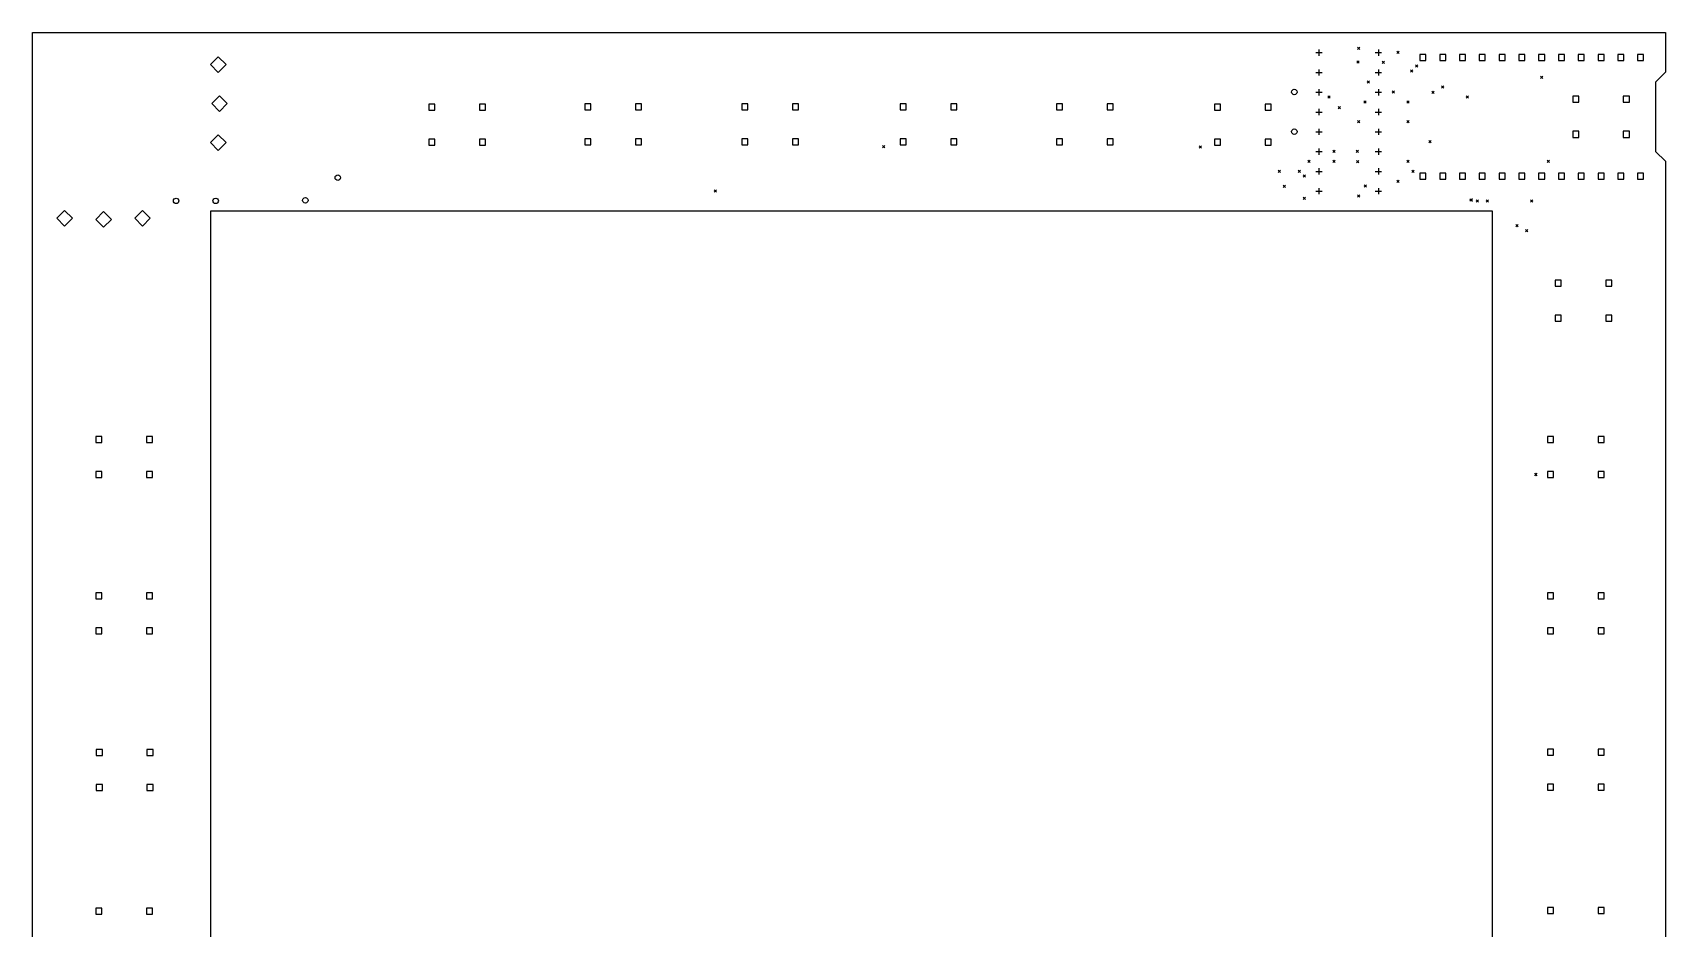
# Model space of a CAD drawing. Extents: x 2.21 to 10.54, y -10.59 to -1.61.
# Drawn here: x 2.29 to 10.54, y -6.13 to -1.61 of the extents above; entities that cross this region are included whole.
import ezdxf

# ---------------------------------------------------------------- set-up
doc = ezdxf.new("R2010")
doc.units = 0
doc.header["$MEASUREMENT"] = 0
doc.layers.add('BLACK', color=7, linetype='CONTINUOUS')

msp = doc.modelspace()

# ---------------------------------------------------------------- linework, layer by layer
at = {"layer": 'BLACK', "linetype": 'CONTINUOUS'}
for p, q in [((2.2884, -9.8553), (2.2884, -1.6053)), ((2.2884, -1.6053), (10.5384, -1.6053)), ((10.5384, -1.6053), (10.5384, -1.8053)), ((3.2266, -1.7275), (3.1872, -1.7668)), ((3.2659, -1.7668), (3.2266, -1.7275)), ((8.7724, -1.7063), (8.8039, -1.7063)), ((8.7882, -1.6906), (8.7882, -1.722)), ((8.9825, -1.6781), (8.9943, -1.69)), ((8.9943, -1.6781), (8.9825, -1.69)), ((9.0724, -1.7063), (9.1039, -1.7063)), ((9.0882, -1.6906), (9.0882, -1.722)), ((9.182, -1.6994), (9.1938, -1.7112)), ((9.1938, -1.6994), (9.182, -1.7112)), ((9.3287, -1.715), (9.2981, -1.715)), ((9.2981, -1.715), (9.2981, -1.7456)), ((9.3287, -1.7456), (9.3287, -1.715)), ((9.4287, -1.715), (9.3981, -1.715)), ((9.3981, -1.715), (9.3981, -1.7456)), ((9.4287, -1.7456), (9.4287, -1.715)), ((9.5287, -1.715), (9.4981, -1.715)), ((9.4981, -1.715), (9.4981, -1.7456)), ((9.5287, -1.7456), (9.5287, -1.715)), ((9.6287, -1.715), (9.5981, -1.715)), ((9.5981, -1.715), (9.5981, -1.7456)), ((9.6287, -1.7456), (9.6287, -1.715)), ((9.7287, -1.715), (9.6981, -1.715)), ((9.6981, -1.715), (9.6981, -1.7456)), ((9.7287, -1.7456), (9.7287, -1.715)), ((9.8287, -1.715), (9.7981, -1.715)), ((9.7981, -1.715), (9.7981, -1.7456)), ((9.8287, -1.7456), (9.8287, -1.715)), ((9.9287, -1.715), (9.8981, -1.715)), ((9.8981, -1.715), (9.8981, -1.7456)), ((9.9287, -1.7456), (9.9287, -1.715)), ((10.0287, -1.715), (9.9981, -1.715)), ((9.9981, -1.715), (9.9981, -1.7456)), ((10.0287, -1.7456), (10.0287, -1.715)), ((10.1287, -1.715), (10.0981, -1.715)), ((10.0981, -1.715), (10.0981, -1.7456)), ((10.1287, -1.7456), (10.1287, -1.715)), ((10.2287, -1.715), (10.1981, -1.715)), ((10.1981, -1.715), (10.1981, -1.7456)), ((10.2287, -1.7456), (10.2287, -1.715)), ((10.3287, -1.715), (10.2981, -1.715)), ((10.2981, -1.715), (10.2981, -1.7456)), ((10.3287, -1.7456), (10.3287, -1.715)), ((10.4287, -1.715), (10.3981, -1.715)), ((10.3981, -1.715), (10.3981, -1.7456)), ((10.4287, -1.7456), (10.4287, -1.715)), ((3.1872, -1.7668), (3.2266, -1.8062)), ((3.2266, -1.8062), (3.2659, -1.7668)), ((8.7724, -1.8063), (8.8039, -1.8063)), ((8.7882, -1.7906), (8.7882, -1.822)), ((8.98, -1.747), (8.9918, -1.7588)), ((8.9918, -1.747), (8.98, -1.7588)), ((9.0724, -1.8063), (9.1039, -1.8063)), ((9.0882, -1.7906), (9.0882, -1.822)), ((9.1075, -1.7494), (9.1193, -1.7612)), ((9.1193, -1.7494), (9.1075, -1.7612)), ((9.2505, -1.7925), (9.2624, -1.8043)), ((9.2624, -1.7925), (9.2505, -1.8043)), ((9.2755, -1.7675), (9.2874, -1.7793)), ((9.2874, -1.7675), (9.2755, -1.7793)), ((9.2981, -1.7456), (9.3287, -1.7456)), ((9.3981, -1.7456), (9.4287, -1.7456)), ((9.4981, -1.7456), (9.5287, -1.7456)), ((9.5981, -1.7456), (9.6287, -1.7456)), ((9.6981, -1.7456), (9.7287, -1.7456)), ((9.7981, -1.7456), (9.8287, -1.7456)), ((9.8981, -1.7456), (9.9287, -1.7456)), ((9.9981, -1.7456), (10.0287, -1.7456)), ((10.0981, -1.7456), (10.1287, -1.7456)), ((10.1981, -1.7456), (10.2287, -1.7456)), ((10.2981, -1.7456), (10.3287, -1.7456)), ((10.3981, -1.7456), (10.4287, -1.7456)), ((10.5384, -1.8053), (10.4884, -1.8553)), ((8.7882, -1.8906), (8.7882, -1.922)), ((9.0325, -1.8494), (9.0443, -1.8612)), ((9.0443, -1.8494), (9.0325, -1.8612)), ((9.0882, -1.8906), (9.0882, -1.922)), ((9.4075, -1.8744), (9.4193, -1.8862)), ((9.4193, -1.8744), (9.4075, -1.8862)), ((9.9075, -1.8244), (9.9193, -1.8362)), ((9.9193, -1.8244), (9.9075, -1.8362)), ((10.4884, -1.8553), (10.4884, -2.2053)), ((3.2325, -1.9243), (3.1931, -1.9637)), ((3.1931, -1.9637), (3.2325, -2.0031)), ((3.2718, -1.9637), (3.2325, -1.9243)), ((3.2325, -2.0031), (3.2718, -1.9637)), ((4.3207, -1.9664), (4.2901, -1.9664)), ((4.2901, -1.9664), (4.2901, -1.997)), ((4.3207, -1.997), (4.3207, -1.9664)), ((4.5767, -1.9664), (4.546, -1.9664)), ((4.546, -1.9664), (4.546, -1.997)), ((4.5767, -1.997), (4.5767, -1.9664)), ((5.1087, -1.965), (5.0781, -1.965)), ((5.0781, -1.965), (5.0781, -1.9956)), ((5.1087, -1.9956), (5.1087, -1.965)), ((5.3646, -1.965), (5.334, -1.965)), ((5.334, -1.965), (5.334, -1.9956)), ((5.3646, -1.9956), (5.3646, -1.965)), ((5.9028, -1.965), (5.8722, -1.965)), ((5.8722, -1.965), (5.8722, -1.9956)), ((5.9028, -1.9956), (5.9028, -1.965)), ((6.1587, -1.965), (6.1281, -1.965)), ((6.1281, -1.965), (6.1281, -1.9956)), ((6.1587, -1.9956), (6.1587, -1.965)), ((6.7028, -1.965), (6.6722, -1.965)), ((6.6722, -1.965), (6.6722, -1.9956)), ((6.7028, -1.9956), (6.7028, -1.965)), ((6.9587, -1.965), (6.9281, -1.965)), ((6.9281, -1.965), (6.9281, -1.9956)), ((6.9587, -1.9956), (6.9587, -1.965)), ((7.4928, -1.965), (7.4622, -1.965)), ((7.4622, -1.965), (7.4622, -1.9956)), ((7.4928, -1.9956), (7.4928, -1.965)), ((7.7487, -1.965), (7.7181, -1.965)), ((7.7181, -1.965), (7.7181, -1.9956)), ((7.7487, -1.9956), (7.7487, -1.965)), ((8.2907, -1.9664), (8.2601, -1.9664)), ((8.2601, -1.9664), (8.2601, -1.997)), ((8.2907, -1.997), (8.2907, -1.9664)), ((8.5467, -1.9664), (8.516, -1.9664)), ((8.516, -1.9664), (8.516, -1.997)), ((8.5467, -1.997), (8.5467, -1.9664)), ((8.7724, -1.9063), (8.8039, -1.9063)), ((8.8325, -1.9244), (8.8443, -1.9362)), ((8.8443, -1.9244), (8.8325, -1.9362)), ((8.8858, -1.9777), (8.8976, -1.9895)), ((8.8976, -1.9777), (8.8858, -1.9895)), ((9.0154, -1.9494), (9.0272, -1.9612)), ((9.0272, -1.9494), (9.0154, -1.9612)), ((9.0724, -1.9063), (9.1039, -1.9063)), ((9.1575, -1.8994), (9.1693, -1.9112)), ((9.1693, -1.8994), (9.1575, -1.9112)), ((9.2325, -1.9494), (9.2443, -1.9612)), ((9.2443, -1.9494), (9.2325, -1.9612)), ((9.3589, -1.9009), (9.3708, -1.9127)), ((9.3708, -1.9009), (9.3589, -1.9127)), ((9.5325, -1.9244), (9.5443, -1.9362)), ((9.5443, -1.9244), (9.5325, -1.9362)), ((10.1007, -1.9264), (10.0701, -1.9264)), ((10.0701, -1.9264), (10.0701, -1.957)), ((10.0701, -1.957), (10.1007, -1.957)), ((10.1007, -1.957), (10.1007, -1.9264)), ((10.3567, -1.9264), (10.326, -1.9264)), ((10.326, -1.9264), (10.326, -1.957)), ((10.326, -1.957), (10.3567, -1.957)), ((10.3567, -1.957), (10.3567, -1.9264)), ((4.2901, -1.997), (4.3207, -1.997)), ((4.546, -1.997), (4.5767, -1.997)), ((5.0781, -1.9956), (5.1087, -1.9956)), ((5.334, -1.9956), (5.3646, -1.9956)), ((5.8722, -1.9956), (5.9028, -1.9956)), ((6.1281, -1.9956), (6.1587, -1.9956)), ((6.6722, -1.9956), (6.7028, -1.9956)), ((6.9281, -1.9956), (6.9587, -1.9956)), ((7.4622, -1.9956), (7.4928, -1.9956)), ((7.7181, -1.9956), (7.7487, -1.9956)), ((8.2601, -1.997), (8.2907, -1.997)), ((8.516, -1.997), (8.5467, -1.997)), ((8.7724, -2.0063), (8.8039, -2.0063)), ((8.7882, -1.9906), (8.7882, -2.022)), ((8.9825, -2.0494), (8.9943, -2.0612)), ((8.9943, -2.0494), (8.9825, -2.0612)), ((9.0724, -2.0063), (9.1039, -2.0063)), ((9.0882, -1.9906), (9.0882, -2.022)), ((9.2325, -2.0494), (9.2443, -2.0612)), ((9.2443, -2.0494), (9.2325, -2.0612)), ((3.2266, -2.1212), (3.1872, -2.1605)), ((3.2659, -2.1605), (3.2266, -2.1212)), ((4.3207, -2.1436), (4.2901, -2.1436)), ((4.2901, -2.1436), (4.2901, -2.1742)), ((4.3207, -2.1742), (4.3207, -2.1436)), ((4.5767, -2.1436), (4.546, -2.1436)), ((4.546, -2.1436), (4.546, -2.1742)), ((4.5767, -2.1742), (4.5767, -2.1436)), ((5.1087, -2.1422), (5.0781, -2.1422)), ((5.0781, -2.1422), (5.0781, -2.1728)), ((5.1087, -2.1728), (5.1087, -2.1422)), ((5.3646, -2.1422), (5.334, -2.1422)), ((5.334, -2.1422), (5.334, -2.1728)), ((5.3646, -2.1728), (5.3646, -2.1422)), ((5.9028, -2.1422), (5.8722, -2.1422)), ((5.8722, -2.1422), (5.8722, -2.1728)), ((5.9028, -2.1728), (5.9028, -2.1422)), ((6.1587, -2.1422), (6.1281, -2.1422)), ((6.1281, -2.1422), (6.1281, -2.1728)), ((6.1587, -2.1728), (6.1587, -2.1422)), ((6.7028, -2.1422), (6.6722, -2.1422)), ((6.6722, -2.1422), (6.6722, -2.1728)), ((6.7028, -2.1728), (6.7028, -2.1422)), ((6.9587, -2.1422), (6.9281, -2.1422)), ((6.9281, -2.1422), (6.9281, -2.1728)), ((6.9587, -2.1728), (6.9587, -2.1422)), ((7.4928, -2.1422), (7.4622, -2.1422)), ((7.4622, -2.1422), (7.4622, -2.1728)), ((7.4928, -2.1728), (7.4928, -2.1422)), ((7.7487, -2.1422), (7.7181, -2.1422)), ((7.7181, -2.1422), (7.7181, -2.1728)), ((7.7487, -2.1728), (7.7487, -2.1422)), ((8.2907, -2.1436), (8.2601, -2.1436)), ((8.2601, -2.1436), (8.2601, -2.1742)), ((8.2907, -2.1742), (8.2907, -2.1436)), ((8.5467, -2.1436), (8.516, -2.1436)), ((8.516, -2.1436), (8.516, -2.1742)), ((8.5467, -2.1742), (8.5467, -2.1436)), ((8.7724, -2.1063), (8.8039, -2.1063)), ((8.7882, -2.0906), (8.7882, -2.122)), ((9.0724, -2.1063), (9.1039, -2.1063)), ((9.0882, -2.0906), (9.0882, -2.122)), ((10.1007, -2.1036), (10.0701, -2.1036)), ((10.0701, -2.1036), (10.0701, -2.1342)), ((10.0701, -2.1342), (10.1007, -2.1342)), ((10.1007, -2.1342), (10.1007, -2.1036)), ((10.3567, -2.1036), (10.326, -2.1036)), ((10.326, -2.1036), (10.326, -2.1342)), ((10.326, -2.1342), (10.3567, -2.1342)), ((10.3567, -2.1342), (10.3567, -2.1036)), ((3.1872, -2.1605), (3.2266, -2.1999)), ((3.2266, -2.1999), (3.2659, -2.1605)), ((4.2901, -2.1742), (4.3207, -2.1742)), ((4.546, -2.1742), (4.5767, -2.1742)), ((5.0781, -2.1728), (5.1087, -2.1728)), ((5.334, -2.1728), (5.3646, -2.1728)), ((5.8722, -2.1728), (5.9028, -2.1728)), ((6.1281, -2.1728), (6.1587, -2.1728)), ((6.5825, -2.1752), (6.5943, -2.187)), ((6.5943, -2.1752), (6.5825, -2.187)), ((6.6722, -2.1728), (6.7028, -2.1728)), ((6.9281, -2.1728), (6.9587, -2.1728)), ((7.4622, -2.1728), (7.4928, -2.1728)), ((7.7181, -2.1728), (7.7487, -2.1728)), ((8.1825, -2.1766), (8.1943, -2.1884)), ((8.1943, -2.1766), (8.1825, -2.1884)), ((8.2601, -2.1742), (8.2907, -2.1742)), ((8.516, -2.1742), (8.5467, -2.1742)), ((8.7724, -2.2063), (8.8039, -2.2063)), ((8.7882, -2.1906), (8.7882, -2.222)), ((8.8575, -2.1994), (8.8693, -2.2112)), ((8.8693, -2.1994), (8.8575, -2.2112)), ((8.976, -2.1994), (8.9878, -2.2112)), ((8.9878, -2.1994), (8.976, -2.2112)), ((9.0724, -2.2063), (9.1039, -2.2063)), ((9.0882, -2.1906), (9.0882, -2.222)), ((9.3441, -2.1494), (9.3559, -2.1612)), ((9.3559, -2.1494), (9.3441, -2.1612)), ((10.4884, -2.2053), (10.5384, -2.2553)), ((8.5825, -2.2994), (8.5943, -2.3112)), ((8.5943, -2.2994), (8.5825, -2.3112)), ((8.6825, -2.2994), (8.6943, -2.3112)), ((8.6943, -2.2994), (8.6825, -2.3112)), ((8.7325, -2.2494), (8.7443, -2.2612)), ((8.7443, -2.2494), (8.7325, -2.2612)), ((8.7724, -2.3063), (8.8039, -2.3063)), ((8.7882, -2.2906), (8.7882, -2.322)), ((8.8575, -2.2494), (8.8693, -2.2612)), ((8.8693, -2.2494), (8.8575, -2.2612)), ((8.9785, -2.2506), (8.9903, -2.2624)), ((8.9903, -2.2506), (8.9785, -2.2624)), ((9.0724, -2.3063), (9.1039, -2.3063)), ((9.0882, -2.2906), (9.0882, -2.322)), ((9.2325, -2.2494), (9.2443, -2.2612)), ((9.2443, -2.2494), (9.2325, -2.2612)), ((9.2575, -2.2994), (9.2693, -2.3112)), ((9.2693, -2.2994), (9.2575, -2.3112)), ((9.9406, -2.2494), (9.9524, -2.2612)), ((9.9524, -2.2494), (9.9406, -2.2612)), ((10.5384, -2.2553), (10.5384, -9.8553)), ((8.6075, -2.3758), (8.6193, -2.3876)), ((8.6193, -2.3758), (8.6075, -2.3876)), ((8.7075, -2.3244), (8.7193, -2.3362)), ((8.7193, -2.3244), (8.7075, -2.3362)), ((8.7882, -2.3906), (8.7882, -2.422)), ((9.0159, -2.3744), (9.0277, -2.3862)), ((9.0277, -2.3744), (9.0159, -2.3862)), ((9.0882, -2.3906), (9.0882, -2.422)), ((9.181, -2.3509), (9.1928, -2.3627)), ((9.1928, -2.3509), (9.181, -2.3627)), ((9.3287, -2.315), (9.2981, -2.315)), ((9.2981, -2.315), (9.2981, -2.3456)), ((9.2981, -2.3456), (9.3287, -2.3456)), ((9.3287, -2.3456), (9.3287, -2.315)), ((9.4287, -2.315), (9.3981, -2.315)), ((9.3981, -2.315), (9.3981, -2.3456)), ((9.3981, -2.3456), (9.4287, -2.3456)), ((9.4287, -2.3456), (9.4287, -2.315)), ((9.5287, -2.315), (9.4981, -2.315)), ((9.4981, -2.315), (9.4981, -2.3456)), ((9.4981, -2.3456), (9.5287, -2.3456)), ((9.5287, -2.3456), (9.5287, -2.315)), ((9.6287, -2.315), (9.5981, -2.315)), ((9.5981, -2.315), (9.5981, -2.3456)), ((9.5981, -2.3456), (9.6287, -2.3456)), ((9.6287, -2.3456), (9.6287, -2.315)), ((9.7287, -2.315), (9.6981, -2.315)), ((9.6981, -2.315), (9.6981, -2.3456)), ((9.6981, -2.3456), (9.7287, -2.3456)), ((9.7287, -2.3456), (9.7287, -2.315)), ((9.8287, -2.315), (9.7981, -2.315)), ((9.7981, -2.315), (9.7981, -2.3456)), ((9.7981, -2.3456), (9.8287, -2.3456)), ((9.8287, -2.3456), (9.8287, -2.315)), ((9.9287, -2.315), (9.8981, -2.315)), ((9.8981, -2.315), (9.8981, -2.3456)), ((9.8981, -2.3456), (9.9287, -2.3456)), ((9.9287, -2.3456), (9.9287, -2.315)), ((10.0287, -2.315), (9.9981, -2.315)), ((9.9981, -2.315), (9.9981, -2.3456)), ((9.9981, -2.3456), (10.0287, -2.3456)), ((10.0287, -2.3456), (10.0287, -2.315)), ((10.1287, -2.315), (10.0981, -2.315)), ((10.0981, -2.315), (10.0981, -2.3456)), ((10.0981, -2.3456), (10.1287, -2.3456)), ((10.1287, -2.3456), (10.1287, -2.315)), ((10.2287, -2.315), (10.1981, -2.315)), ((10.1981, -2.315), (10.1981, -2.3456)), ((10.1981, -2.3456), (10.2287, -2.3456)), ((10.2287, -2.3456), (10.2287, -2.315)), ((10.3287, -2.315), (10.2981, -2.315)), ((10.2981, -2.315), (10.2981, -2.3456)), ((10.2981, -2.3456), (10.3287, -2.3456)), ((10.3287, -2.3456), (10.3287, -2.315)), ((10.4287, -2.315), (10.3981, -2.315)), ((10.3981, -2.315), (10.3981, -2.3456)), ((10.3981, -2.3456), (10.4287, -2.3456)), ((10.4287, -2.3456), (10.4287, -2.315)), ((5.7325, -2.3994), (5.7443, -2.4112)), ((5.7443, -2.3994), (5.7325, -2.4112)), ((8.7075, -2.4364), (8.7193, -2.4482)), ((8.7193, -2.4364), (8.7075, -2.4482)), ((8.7724, -2.4063), (8.8039, -2.4063)), ((8.9825, -2.4244), (8.9943, -2.4362)), ((8.9943, -2.4244), (8.9825, -2.4362)), ((9.0724, -2.4063), (9.1039, -2.4063)), ((9.5513, -2.4453), (9.5631, -2.4571)), ((9.5631, -2.4453), (9.5513, -2.4571)), ((9.5825, -2.4494), (9.5943, -2.4612)), ((9.5943, -2.4494), (9.5825, -2.4612)), ((9.6325, -2.4494), (9.6443, -2.4612)), ((9.6443, -2.4494), (9.6325, -2.4612)), ((9.8575, -2.4494), (9.8693, -2.4612)), ((9.8693, -2.4494), (9.8575, -2.4612)), ((2.4499, -2.5035), (2.4106, -2.5429)), ((2.4106, -2.5429), (2.4499, -2.5822)), ((2.4893, -2.5429), (2.4499, -2.5035)), ((2.4499, -2.5822), (2.4893, -2.5429)), ((2.6468, -2.5094), (2.6074, -2.5488)), ((2.6074, -2.5488), (2.6468, -2.5882)), ((2.6862, -2.5488), (2.6468, -2.5094)), ((2.6468, -2.5882), (2.6862, -2.5488)), ((2.8436, -2.5035), (2.8043, -2.5429)), ((2.8043, -2.5429), (2.8436, -2.5822)), ((2.883, -2.5429), (2.8436, -2.5035)), ((2.8436, -2.5822), (2.883, -2.5429)), ((3.1884, -2.5053), (9.6634, -2.5053)), ((3.1884, -8.9803), (3.1884, -2.5053)), ((9.6634, -2.5053), (9.6634, -8.9803)), ((9.7825, -2.5744), (9.7943, -2.5862)), ((9.7943, -2.5744), (9.7825, -2.5862)), ((9.8325, -2.5994), (9.8443, -2.6112)), ((9.8443, -2.5994), (9.8325, -2.6112)), ((10.0128, -2.855), (9.9822, -2.855)), ((9.9822, -2.855), (9.9822, -2.8856)), ((9.9822, -2.8856), (10.0128, -2.8856)), ((10.0128, -2.8856), (10.0128, -2.855)), ((10.2687, -2.855), (10.2381, -2.855)), ((10.2381, -2.855), (10.2381, -2.8856)), ((10.2381, -2.8856), (10.2687, -2.8856)), ((10.2687, -2.8856), (10.2687, -2.855)), ((10.0128, -3.0322), (9.9822, -3.0322)), ((9.9822, -3.0322), (9.9822, -3.0628)), ((10.0128, -3.0628), (10.0128, -3.0322)), ((10.2687, -3.0322), (10.2381, -3.0322)), ((10.2381, -3.0322), (10.2381, -3.0628)), ((10.2687, -3.0628), (10.2687, -3.0322)), ((9.9822, -3.0628), (10.0128, -3.0628)), ((10.2381, -3.0628), (10.2687, -3.0628)), ((2.6387, -3.645), (2.6081, -3.645)), ((2.6081, -3.645), (2.6081, -3.6756)), ((2.6081, -3.6756), (2.6387, -3.6756)), ((2.6387, -3.6756), (2.6387, -3.645)), ((2.8946, -3.645), (2.864, -3.645)), ((2.864, -3.645), (2.864, -3.6756)), ((2.864, -3.6756), (2.8946, -3.6756)), ((2.8946, -3.6756), (2.8946, -3.645)), ((9.9728, -3.645), (9.9422, -3.645)), ((9.9422, -3.645), (9.9422, -3.6756)), ((9.9422, -3.6756), (9.9728, -3.6756)), ((9.9728, -3.6756), (9.9728, -3.645)), ((10.2287, -3.645), (10.1981, -3.645)), ((10.1981, -3.645), (10.1981, -3.6756)), ((10.1981, -3.6756), (10.2287, -3.6756)), ((10.2287, -3.6756), (10.2287, -3.645)), ((2.6387, -3.8222), (2.6081, -3.8222)), ((2.6081, -3.8222), (2.6081, -3.8528)), ((2.6081, -3.8528), (2.6387, -3.8528)), ((2.6387, -3.8528), (2.6387, -3.8222)), ((2.8946, -3.8222), (2.864, -3.8222)), ((2.864, -3.8222), (2.864, -3.8528)), ((2.864, -3.8528), (2.8946, -3.8528)), ((2.8946, -3.8528), (2.8946, -3.8222)), ((9.8768, -3.8316), (9.8886, -3.8434)), ((9.8886, -3.8316), (9.8768, -3.8434)), ((9.9728, -3.8222), (9.9422, -3.8222)), ((9.9422, -3.8222), (9.9422, -3.8528)), ((9.9422, -3.8528), (9.9728, -3.8528)), ((9.9728, -3.8528), (9.9728, -3.8222)), ((10.2287, -3.8222), (10.1981, -3.8222)), ((10.1981, -3.8222), (10.1981, -3.8528)), ((10.1981, -3.8528), (10.2287, -3.8528)), ((10.2287, -3.8528), (10.2287, -3.8222)), ((2.6387, -4.435), (2.6081, -4.435)), ((2.6081, -4.435), (2.6081, -4.4656)), ((2.6387, -4.4656), (2.6387, -4.435)), ((2.8946, -4.435), (2.864, -4.435)), ((2.864, -4.435), (2.864, -4.4656)), ((2.8946, -4.4656), (2.8946, -4.435)), ((9.9728, -4.435), (9.9422, -4.435)), ((9.9422, -4.435), (9.9422, -4.4656)), ((9.9728, -4.4656), (9.9728, -4.435)), ((10.2287, -4.435), (10.1981, -4.435)), ((10.1981, -4.435), (10.1981, -4.4656)), ((10.2287, -4.4656), (10.2287, -4.435)), ((2.6081, -4.4656), (2.6387, -4.4656)), ((2.864, -4.4656), (2.8946, -4.4656)), ((9.9422, -4.4656), (9.9728, -4.4656)), ((10.1981, -4.4656), (10.2287, -4.4656)), ((2.6387, -4.6122), (2.6081, -4.6122)), ((2.6081, -4.6122), (2.6081, -4.6428)), ((2.6387, -4.6428), (2.6387, -4.6122)), ((2.8946, -4.6122), (2.864, -4.6122)), ((2.864, -4.6122), (2.864, -4.6428)), ((2.8946, -4.6428), (2.8946, -4.6122)), ((9.9728, -4.6122), (9.9422, -4.6122)), ((9.9422, -4.6122), (9.9422, -4.6428)), ((9.9728, -4.6428), (9.9728, -4.6122)), ((10.2287, -4.6122), (10.1981, -4.6122)), ((10.1981, -4.6122), (10.1981, -4.6428)), ((10.2287, -4.6428), (10.2287, -4.6122)), ((2.6081, -4.6428), (2.6387, -4.6428)), ((2.864, -4.6428), (2.8946, -4.6428)), ((9.9422, -4.6428), (9.9728, -4.6428)), ((10.1981, -4.6428), (10.2287, -4.6428)), ((2.6407, -5.2264), (2.6101, -5.2264)), ((2.6101, -5.2264), (2.6101, -5.257)), ((2.6101, -5.257), (2.6407, -5.257)), ((2.6407, -5.257), (2.6407, -5.2264)), ((2.8967, -5.2264), (2.866, -5.2264)), ((2.866, -5.2264), (2.866, -5.257)), ((2.866, -5.257), (2.8967, -5.257)), ((2.8967, -5.257), (2.8967, -5.2264)), ((9.9728, -5.225), (9.9422, -5.225)), ((9.9422, -5.225), (9.9422, -5.2556)), ((9.9422, -5.2556), (9.9728, -5.2556)), ((9.9728, -5.2556), (9.9728, -5.225)), ((10.2287, -5.225), (10.1981, -5.225)), ((10.1981, -5.225), (10.1981, -5.2556)), ((10.1981, -5.2556), (10.2287, -5.2556)), ((10.2287, -5.2556), (10.2287, -5.225)), ((2.6407, -5.4036), (2.6101, -5.4036)), ((2.6101, -5.4036), (2.6101, -5.4342)), ((2.6101, -5.4342), (2.6407, -5.4342)), ((2.6407, -5.4342), (2.6407, -5.4036)), ((2.8967, -5.4036), (2.866, -5.4036)), ((2.866, -5.4036), (2.866, -5.4342)), ((2.866, -5.4342), (2.8967, -5.4342)), ((2.8967, -5.4342), (2.8967, -5.4036)), ((9.9728, -5.4022), (9.9422, -5.4022)), ((9.9422, -5.4022), (9.9422, -5.4328)), ((9.9422, -5.4328), (9.9728, -5.4328)), ((9.9728, -5.4328), (9.9728, -5.4022)), ((10.2287, -5.4022), (10.1981, -5.4022)), ((10.1981, -5.4022), (10.1981, -5.4328)), ((10.1981, -5.4328), (10.2287, -5.4328)), ((10.2287, -5.4328), (10.2287, -5.4022)), ((2.6387, -6.0278), (2.6081, -6.0278)), ((2.6081, -6.0278), (2.6081, -6.0585)), ((2.6081, -6.0585), (2.6387, -6.0585)), ((2.6387, -6.0585), (2.6387, -6.0278)), ((2.8946, -6.0278), (2.864, -6.0278)), ((2.864, -6.0278), (2.864, -6.0585)), ((2.864, -6.0585), (2.8946, -6.0585)), ((2.8946, -6.0585), (2.8946, -6.0278)), ((9.9728, -6.025), (9.9422, -6.025)), ((9.9422, -6.025), (9.9422, -6.0556)), ((9.9422, -6.0556), (9.9728, -6.0556)), ((9.9728, -6.0556), (9.9728, -6.025)), ((10.2287, -6.025), (10.1981, -6.025)), ((10.1981, -6.025), (10.1981, -6.0556)), ((10.1981, -6.0556), (10.2287, -6.0556)), ((10.2287, -6.0556), (10.2287, -6.025))]:
    msp.add_line(p, q, dxfattribs=at)
at = {"layer": 'BLACK'}
for centre in [(8.6634, -1.9053), (8.6634, -2.1053), (3.8303, -2.338), (3.0134, -2.4553), (3.2134, -2.4553), (3.6665, -2.4527)]:
    msp.add_circle(centre, 0.0138, dxfattribs=at)

doc.saveas('drawing.dxf')
